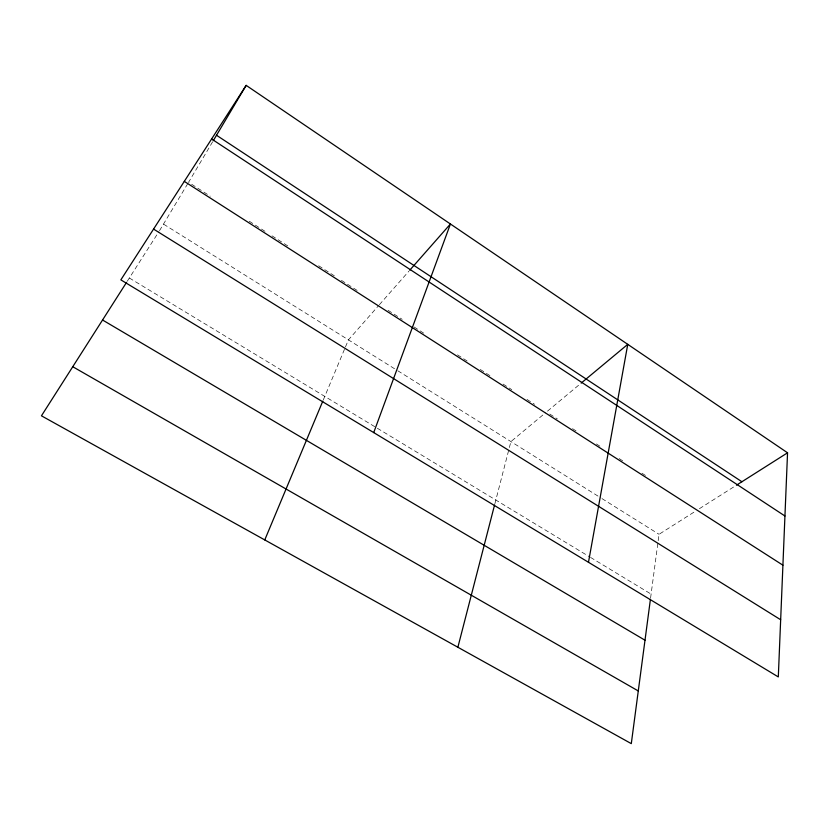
<?xml version="1.0" encoding="UTF-8"?>
<svg xmlns="http://www.w3.org/2000/svg" width="829" height="829" viewBox="0 0 829 829"><rect width="100%" height="100%" fill="white"/><g stroke="black" fill="none" stroke-linecap="round" stroke-linejoin="round"><path stroke-width="0.62" stroke-dasharray="4.14 3.11" d="M650.599 597.947L658.019 541.938M658.185 540.663L659.034 534.301L695.065 511.452M494.892 503.711L510.913 441.588L545.523 412.78M323.289 399.972L344.978 348.107M345.465 346.936L348.429 339.869L378.542 305.663M159.531 230.659L187.914 183.385M212.618 141.811L188.566 182.276L210.245 196.193M127.272 281.238L158.847 231.737M379.371 304.709L408.884 271.197M547.503 411.132L580.176 383.941M699.427 508.685L735.375 485.887M129.334 278.005L589.44 556.746M590.538 557.409L651.107 594.103M163.655 224.203L396.728 370.107M397.827 370.791L600.88 497.897M601.978 498.592L659.034 534.301M249.28 221.229L266.627 232.369M272.047 235.84L289.394 246.969M318.668 265.757L336.004 276.886M341.434 280.357L358.781 291.497M388.055 310.284L402.169 319.331M414.106 326.999L424.956 333.963M457.515 354.853L468.375 361.817M480.312 369.475L491.162 376.439M503.099 384.096L511.783 389.671M526.975 399.423L534.581 404.293M549.772 414.044L557.357 418.914M572.538 428.655L577.968 432.137M596.403 443.961L600.735 446.748M619.17 458.582L623.512 461.359M641.947 473.193L646.288 475.97"/><path stroke-width="1.24" d="M787.55 452.8L778.307 676.93L120.847 279.87L246.161 85.366L787.55 452.8L736.473 485.193M650.433 599.222L631.294 743.634L41.45 415.816L126.588 282.316M588.476 562.28L627.76 344.346L581.17 383.112M457.877 647.252L494.581 504.934M373.724 432.593L450.427 223.996L409.723 270.233M264.762 539.928L322.792 401.163M213.271 140.712L246.161 85.366M72.755 366.719L638.278 690.951M102.547 320.004L645.003 640.216M153.562 229.084L780.659 619.75M184.297 181.385L782.918 565.191M211.613 138.992L784.939 516.001M216.514 135.251L741.914 481.742"/></g></svg>
